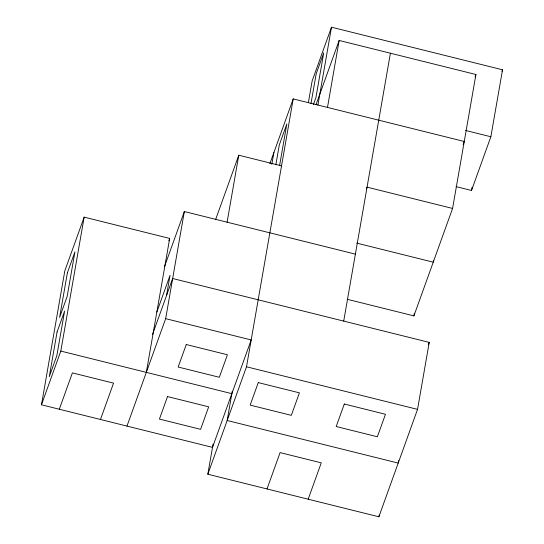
<?xml version="1.0" encoding="UTF-8"?>
<svg xmlns="http://www.w3.org/2000/svg" width="544" height="544" viewBox="0 0 544 544"><rect width="100%" height="100%" fill="white"/><g stroke="black" fill="none" stroke-linecap="round" stroke-linejoin="round"><path stroke-width="0.82" d="M126.983 426.088L165.662 318.655L251.185 339.946L212.507 447.379L41.466 404.797L64.818 270.858L84.157 217.138L169.68 238.428L146.322 372.368M41.466 404.797L60.806 351.077L84.157 217.138M166.505 295.61L170.041 275.346L156.856 311.97M165.662 318.655L184.341 211.541L355.382 254.13M227.1 222.19L238.775 155.217L281.54 165.866M152.47 334.601L172.666 278.514L429.223 342.394L417.547 409.367L378.869 516.8L207.828 474.212L213.085 444.04M232.281 391.156L227.168 420.498L398.208 463.08L398.643 460.571M271.83 164.329L273.877 152.612M275.856 164.716L279.317 144.874L286.851 123.937L279.643 165.281M207.828 474.212L246.507 366.778L293.216 98.892L464.256 141.481L463.121 144.636M308.36 102.687L312.154 80.92L331.493 27.2L502.534 69.788L490.858 136.755L471.519 190.475L456.022 186.612M310.984 103.605L316.18 73.834L323.714 52.904L315.928 97.553L313.419 104.53M317.92 105.053L331.493 27.2M327.481 107.426L339.157 40.453L475.932 74.508L452.581 208.447L413.902 315.887L347.29 299.302M343.706 321.103L390.415 53.217M378.869 516.8L379.161 515.127M413.902 315.887L414.338 313.378M433.534 260.494L433.242 262.167L356.762 243.127M471.519 190.475L472.104 187.129M59.31 409.238L72.393 372.892L113.553 383.139L100.47 419.485M168.824 240.802L169.68 238.428M164.431 266.839L184.341 211.541M215.567 219.681L238.775 155.217M269.892 163.669L293.216 98.892M316.118 104.441L339.157 40.453M366.493 188.734L367.057 187.156L452.581 208.447M267.009 488.954L280.099 452.601L321.259 462.849L308.169 499.195M475.082 76.874L475.932 74.508M501.969 71.366L502.534 69.788M428.373 344.76L429.223 342.394M465.569 130.458L490.858 136.755M246.507 366.778L417.547 409.367M60.806 351.077L231.846 393.666M57.066 332.003L49.286 376.652L56.821 355.722L64.607 311.073L57.066 332.003M67.388 272.816L59.602 317.458L67.143 296.528L74.929 251.879L67.388 272.816M167.525 396.576L159.426 419.077L200.586 429.325L208.685 406.824L167.525 396.576M186.259 344.529L178.16 367.03L219.32 377.278L227.419 354.776L186.259 344.529M258.257 382.602L250.158 405.103L291.319 415.351L299.418 392.85L258.257 382.602M344.298 404.022L336.199 426.523L377.359 436.771L385.458 414.27L344.298 404.022"/></g></svg>
